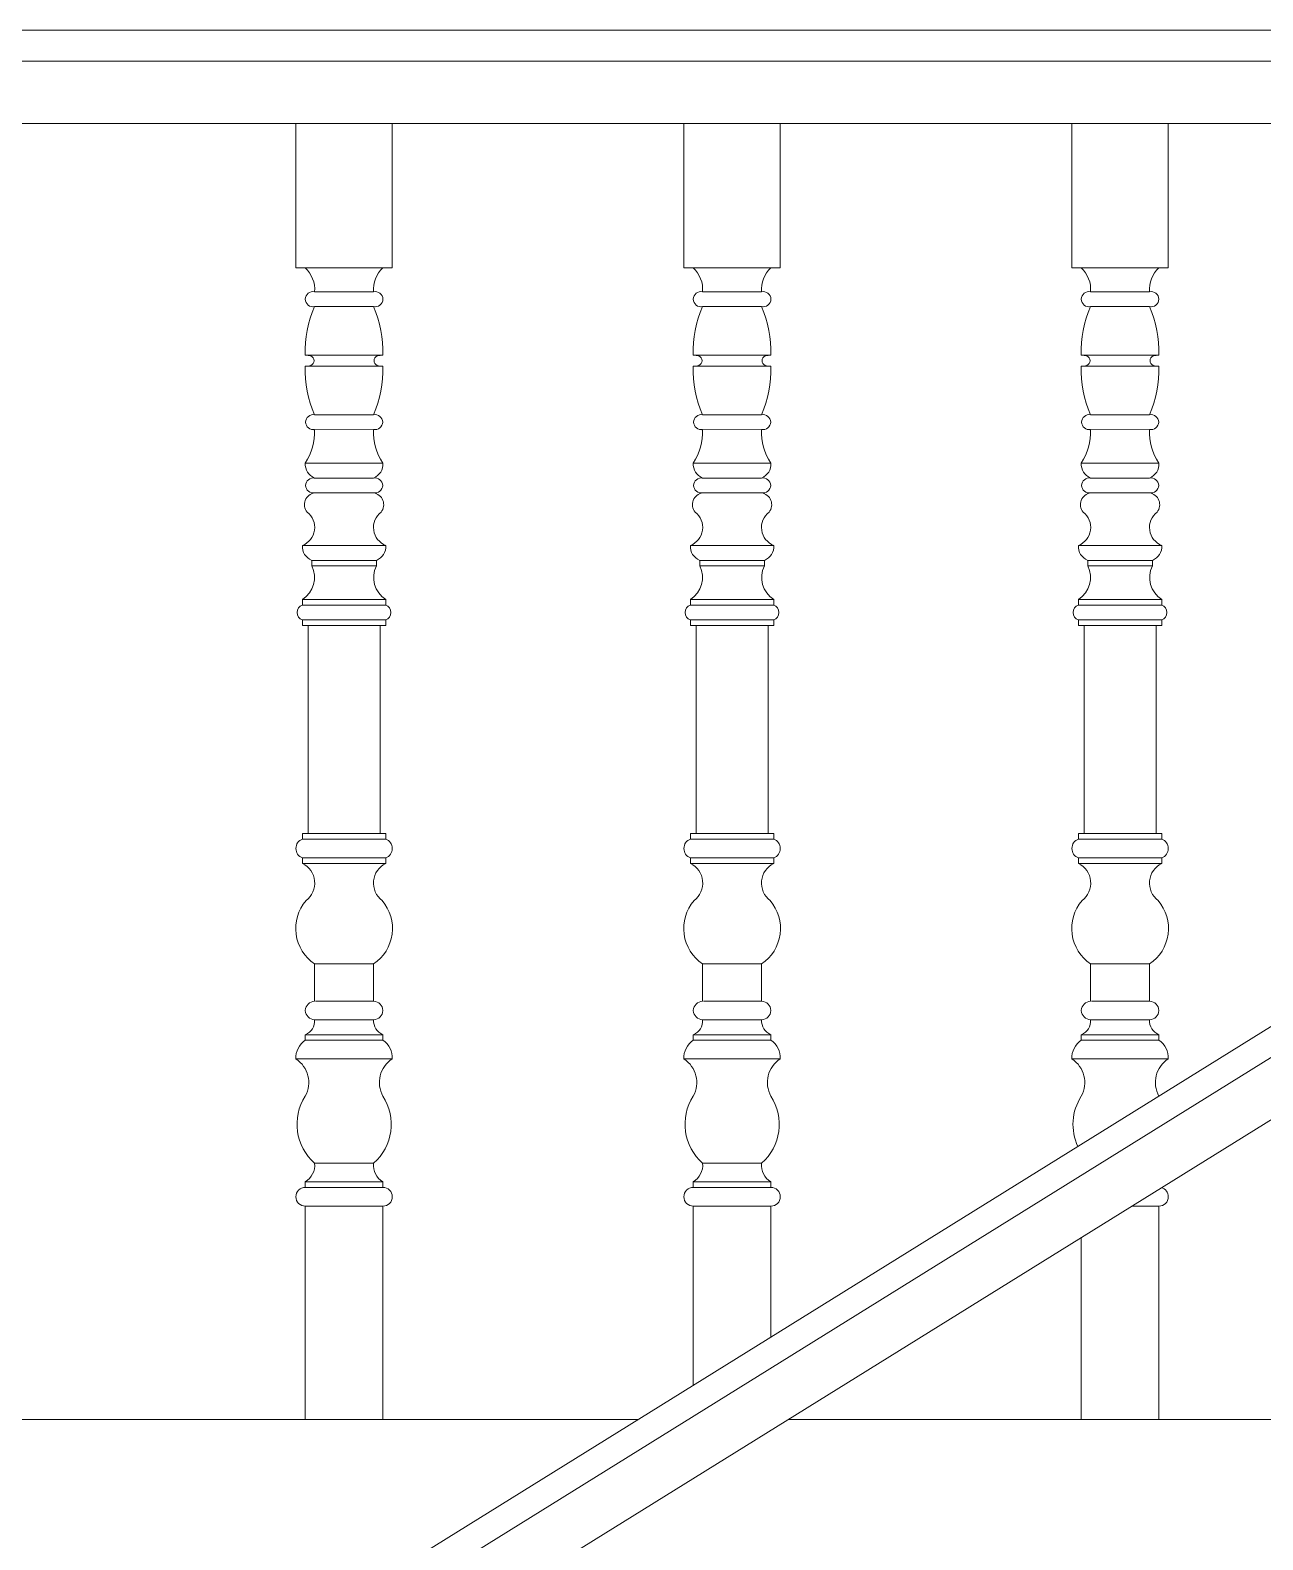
# Model space of a CAD drawing. Extents: x 775040 to 808375, y 4159409 to 4163651.
# Drawn here: x 792594 to 792673.4, y 4160553.4 to 4160650.6 of the extents above; entities that cross this region are included whole.
import ezdxf

# ---------------------------------------------------------------- set-up
doc = ezdxf.new("R2010")
doc.units = 0
doc.header["$MEASUREMENT"] = 0
doc.linetypes.add('ACAD_ISO07W100', pattern=[3, 0, -3])
for name, color, linetype, lineweight in [('Z_g1', 1, 'Continuous', 5), ('Z_g2', 2, 'Continuous', 9), ('Z_g3', 3, 'Continuous', 13), ('Z_izdot', 42, 'ACAD_ISO07W100', 9)]:
    doc.layers.add(name, color=color, linetype=linetype, lineweight=lineweight)

msp = doc.modelspace()

# ---------------------------------------------------------------- linework, layer by layer
at = {"layer": 'Z_g1'}
for p, q in [((792319.266, 4160650.641), (792777.308, 4160650.641)), ((792327.366, 4160371.288), (792777.308, 4160650.641)), ((792319.266, 4160648.641), (792774.087, 4160648.641)), ((792328.262, 4160369.845), (792777.308, 4160648.641)), ((792319.266, 4160644.641), (792767.308, 4160644.641)), ((792330.055, 4160366.958), (792777.308, 4160644.641))]:
    msp.add_line(p, q, dxfattribs=at)
at = {"layer": 'Z_g2'}
for p, q in [((792611.108, 4160635.328), (792611.108, 4160644.641)), ((792617.308, 4160635.328), (792617.308, 4160644.641)), ((792636.108, 4160635.328), (792636.108, 4160644.641)), ((792642.308, 4160635.328), (792642.308, 4160644.641)), ((792661.108, 4160635.328), (792661.108, 4160644.641)), ((792661.108, 4160640.033), (792661.108, 4160644.641)), ((792667.308, 4160635.328), (792667.308, 4160644.641)), ((792667.308, 4160635.328), (792667.308, 4160644.641)), ((792661.108, 4160635.328), (792661.108, 4160640.033)), ((792617.308, 4160635.328), (792611.108, 4160635.328)), ((792642.308, 4160635.328), (792636.108, 4160635.328)), ((792667.308, 4160635.328), (792661.108, 4160635.328)), ((792667.308, 4160635.328), (792661.108, 4160635.328)), ((792616.108, 4160633.791), (792612.308, 4160633.791)), ((792641.108, 4160633.791), (792637.308, 4160633.791)), ((792666.108, 4160633.791), (792662.308, 4160633.791)), ((792666.108, 4160633.791), (792662.308, 4160633.791)), ((792616.108, 4160632.831), (792612.308, 4160632.831)), ((792641.108, 4160632.831), (792637.308, 4160632.831)), ((792666.108, 4160632.831), (792662.308, 4160632.831)), ((792666.108, 4160632.831), (792662.308, 4160632.831)), ((792616.708, 4160629.711), (792611.708, 4160629.711)), ((792641.708, 4160629.711), (792636.708, 4160629.711)), ((792666.708, 4160629.711), (792661.708, 4160629.711)), ((792666.708, 4160629.711), (792661.708, 4160629.711)), ((792616.708, 4160628.991), (792611.708, 4160628.991)), ((792641.708, 4160628.991), (792636.708, 4160628.991)), ((792666.708, 4160628.991), (792661.708, 4160628.991)), ((792666.708, 4160628.991), (792661.708, 4160628.991)), ((792616.108, 4160625.871), (792612.308, 4160625.871)), ((792641.108, 4160625.871), (792637.308, 4160625.871)), ((792666.108, 4160625.871), (792662.308, 4160625.871)), ((792666.108, 4160625.871), (792662.308, 4160625.871)), ((792616.108, 4160624.911), (792612.239, 4160624.907)), ((792641.108, 4160624.911), (792637.239, 4160624.907)), ((792666.108, 4160624.911), (792662.239, 4160624.907)), ((792666.108, 4160624.911), (792662.239, 4160624.907)), ((792616.708, 4160622.751), (792611.708, 4160622.751)), ((792641.708, 4160622.751), (792636.708, 4160622.751)), ((792666.708, 4160622.751), (792661.708, 4160622.751)), ((792666.708, 4160622.751), (792661.708, 4160622.751)), ((792615.632, 4160621.791), (792612.308, 4160621.791)), ((792616.108, 4160621.791), (792615.632, 4160621.791)), ((792640.632, 4160621.791), (792637.308, 4160621.791)), ((792641.108, 4160621.791), (792640.632, 4160621.791)), ((792665.632, 4160621.791), (792662.308, 4160621.791)), ((792665.632, 4160621.791), (792662.308, 4160621.791)), ((792666.108, 4160621.791), (792665.632, 4160621.791)), ((792666.108, 4160621.791), (792665.632, 4160621.791)), ((792616.108, 4160620.831), (792612.308, 4160620.831)), ((792641.108, 4160620.831), (792637.308, 4160620.831)), ((792666.108, 4160620.831), (792662.308, 4160620.831)), ((792666.108, 4160620.831), (792662.308, 4160620.831)), ((792616.891, 4160617.449), (792611.525, 4160617.449)), ((792612.125, 4160616.489), (792612.125, 4160616.129)), ((792616.291, 4160616.489), (792612.125, 4160616.489)), ((792616.291, 4160616.489), (792616.291, 4160616.129)), ((792641.891, 4160617.449), (792636.525, 4160617.449)), ((792637.125, 4160616.489), (792637.125, 4160616.129)), ((792641.291, 4160616.489), (792637.125, 4160616.489)), ((792641.291, 4160616.489), (792641.291, 4160616.129)), ((792666.891, 4160617.449), (792661.525, 4160617.449)), ((792666.891, 4160617.449), (792661.525, 4160617.449)), ((792662.125, 4160616.489), (792662.125, 4160616.129)), ((792666.291, 4160616.489), (792662.125, 4160616.489)), ((792662.125, 4160616.489), (792662.125, 4160616.129)), ((792666.291, 4160616.489), (792662.125, 4160616.489)), ((792666.291, 4160616.489), (792666.291, 4160616.129)), ((792666.291, 4160616.489), (792666.291, 4160616.129)), ((792616.291, 4160616.129), (792612.125, 4160616.129)), ((792641.291, 4160616.129), (792637.125, 4160616.129)), ((792666.291, 4160616.129), (792662.125, 4160616.129)), ((792666.291, 4160616.129), (792662.125, 4160616.129)), ((792611.525, 4160613.969), (792611.525, 4160613.609)), ((792616.891, 4160613.969), (792611.525, 4160613.969)), ((792616.891, 4160613.609), (792611.525, 4160613.609)), ((792616.891, 4160613.969), (792616.891, 4160613.609)), ((792636.525, 4160613.969), (792636.525, 4160613.609)), ((792641.891, 4160613.969), (792636.525, 4160613.969)), ((792641.891, 4160613.609), (792636.525, 4160613.609)), ((792641.891, 4160613.969), (792641.891, 4160613.609)), ((792661.525, 4160613.969), (792661.525, 4160613.609)), ((792666.891, 4160613.969), (792661.525, 4160613.969)), ((792661.525, 4160613.969), (792661.525, 4160613.609)), ((792666.891, 4160613.969), (792661.525, 4160613.969)), ((792666.891, 4160613.609), (792661.525, 4160613.609)), ((792666.891, 4160613.609), (792661.525, 4160613.609)), ((792666.891, 4160613.969), (792666.891, 4160613.609)), ((792666.891, 4160613.969), (792666.891, 4160613.609)), ((792611.525, 4160612.649), (792611.525, 4160612.289)), ((792616.891, 4160612.649), (792611.525, 4160612.649)), ((792616.891, 4160612.649), (792616.891, 4160612.289)), ((792636.525, 4160612.649), (792636.525, 4160612.289)), ((792641.891, 4160612.649), (792636.525, 4160612.649)), ((792641.891, 4160612.649), (792641.891, 4160612.289)), ((792661.525, 4160612.649), (792661.525, 4160612.289)), ((792666.891, 4160612.649), (792661.525, 4160612.649)), ((792661.525, 4160612.649), (792661.525, 4160612.289)), ((792666.891, 4160612.649), (792661.525, 4160612.649)), ((792666.891, 4160612.649), (792666.891, 4160612.289)), ((792666.891, 4160612.649), (792666.891, 4160612.289)), ((792611.525, 4160612.289), (792611.885, 4160612.289)), ((792611.885, 4160612.289), (792611.885, 4160598.889)), ((792616.531, 4160612.289), (792611.885, 4160612.289)), ((792616.891, 4160612.289), (792616.531, 4160612.289)), ((792616.531, 4160612.289), (792616.531, 4160598.889)), ((792636.525, 4160612.289), (792636.885, 4160612.289)), ((792636.885, 4160612.289), (792636.885, 4160598.889)), ((792641.531, 4160612.289), (792636.885, 4160612.289)), ((792641.891, 4160612.289), (792641.531, 4160612.289)), ((792641.531, 4160612.289), (792641.531, 4160598.889)), ((792661.525, 4160612.289), (792661.885, 4160612.289)), ((792661.525, 4160612.289), (792661.885, 4160612.289)), ((792661.885, 4160612.289), (792661.885, 4160598.889)), ((792666.531, 4160612.289), (792661.885, 4160612.289)), ((792661.885, 4160612.289), (792661.885, 4160598.889)), ((792666.531, 4160612.289), (792661.885, 4160612.289)), ((792666.891, 4160612.289), (792666.531, 4160612.289)), ((792666.531, 4160612.289), (792666.531, 4160598.889)), ((792666.891, 4160612.289), (792666.531, 4160612.289)), ((792666.531, 4160612.289), (792666.531, 4160598.889)), ((792611.885, 4160598.889), (792611.525, 4160598.889)), ((792611.525, 4160598.889), (792611.525, 4160598.529)), ((792616.891, 4160598.529), (792611.525, 4160598.529)), ((792616.531, 4160598.889), (792611.885, 4160598.889)), ((792616.531, 4160598.889), (792616.891, 4160598.889)), ((792616.891, 4160598.889), (792616.891, 4160598.529)), ((792636.885, 4160598.889), (792636.525, 4160598.889)), ((792636.525, 4160598.889), (792636.525, 4160598.529)), ((792641.891, 4160598.529), (792636.525, 4160598.529)), ((792641.531, 4160598.889), (792636.885, 4160598.889)), ((792641.531, 4160598.889), (792641.891, 4160598.889)), ((792641.891, 4160598.889), (792641.891, 4160598.529)), ((792661.885, 4160598.889), (792661.525, 4160598.889)), ((792661.525, 4160598.889), (792661.525, 4160598.529)), ((792661.885, 4160598.889), (792661.525, 4160598.889)), ((792661.525, 4160598.889), (792661.525, 4160598.529)), ((792666.891, 4160598.529), (792661.525, 4160598.529)), ((792666.891, 4160598.529), (792661.525, 4160598.529)), ((792666.531, 4160598.889), (792661.885, 4160598.889)), ((792666.531, 4160598.889), (792661.885, 4160598.889)), ((792666.531, 4160598.889), (792666.891, 4160598.889)), ((792666.531, 4160598.889), (792666.891, 4160598.889)), ((792666.891, 4160598.889), (792666.891, 4160598.529)), ((792666.891, 4160598.889), (792666.891, 4160598.529)), ((792611.525, 4160597.329), (792611.525, 4160596.969)), ((792616.891, 4160597.329), (792611.525, 4160597.329)), ((792616.891, 4160597.329), (792616.891, 4160596.969)), ((792636.525, 4160597.329), (792636.525, 4160596.969)), ((792641.891, 4160597.329), (792636.525, 4160597.329)), ((792641.891, 4160597.329), (792641.891, 4160596.969)), ((792661.525, 4160597.329), (792661.525, 4160596.969)), ((792666.891, 4160597.329), (792661.525, 4160597.329)), ((792661.525, 4160597.329), (792661.525, 4160596.969)), ((792666.891, 4160597.329), (792661.525, 4160597.329)), ((792666.891, 4160597.329), (792666.891, 4160596.969)), ((792666.891, 4160597.329), (792666.891, 4160596.969)), ((792616.891, 4160596.969), (792611.525, 4160596.969)), ((792641.891, 4160596.969), (792636.525, 4160596.969)), ((792666.891, 4160596.969), (792661.525, 4160596.969)), ((792666.891, 4160596.969), (792661.525, 4160596.969)), ((792612.308, 4160590.489), (792612.308, 4160588.089)), ((792616.108, 4160590.489), (792612.308, 4160590.489)), ((792616.108, 4160590.489), (792616.108, 4160588.089)), ((792637.308, 4160590.489), (792637.308, 4160588.089)), ((792641.108, 4160590.489), (792637.308, 4160590.489)), ((792641.108, 4160590.489), (792641.108, 4160588.089)), ((792662.308, 4160590.489), (792662.308, 4160588.089)), ((792666.108, 4160590.489), (792662.308, 4160590.489)), ((792662.308, 4160590.489), (792662.308, 4160588.089)), ((792666.108, 4160590.489), (792662.308, 4160590.489)), ((792666.108, 4160590.489), (792666.108, 4160588.089)), ((792666.108, 4160590.489), (792666.108, 4160588.089)), ((792616.108, 4160588.089), (792612.358, 4160588.089)), ((792641.108, 4160588.089), (792637.358, 4160588.089)), ((792666.108, 4160588.089), (792662.358, 4160588.089)), ((792666.108, 4160588.089), (792662.358, 4160588.089)), ((792616.108, 4160586.889), (792612.308, 4160586.889)), ((792641.108, 4160586.889), (792637.308, 4160586.889)), ((792666.108, 4160586.889), (792662.308, 4160586.889)), ((792666.108, 4160586.889), (792662.308, 4160586.889)), ((792611.708, 4160585.929), (792611.708, 4160585.569)), ((792616.708, 4160585.929), (792611.708, 4160585.929)), ((792611.708, 4160585.569), (792616.708, 4160585.569)), ((792616.708, 4160585.929), (792616.708, 4160585.569)), ((792636.708, 4160585.929), (792636.708, 4160585.569)), ((792641.708, 4160585.929), (792636.708, 4160585.929)), ((792636.708, 4160585.569), (792641.708, 4160585.569)), ((792641.708, 4160585.929), (792641.708, 4160585.569)), ((792661.708, 4160585.929), (792661.708, 4160585.569)), ((792666.708, 4160585.929), (792661.708, 4160585.929)), ((792661.708, 4160585.929), (792661.708, 4160585.569)), ((792666.708, 4160585.929), (792661.708, 4160585.929)), ((792661.708, 4160585.569), (792666.708, 4160585.569)), ((792661.708, 4160585.569), (792666.708, 4160585.569)), ((792666.708, 4160585.929), (792666.708, 4160585.569)), ((792666.708, 4160585.929), (792666.708, 4160585.569)), ((792617.308, 4160584.369), (792611.108, 4160584.369)), ((792642.308, 4160584.369), (792636.108, 4160584.369)), ((792667.308, 4160584.369), (792661.108, 4160584.369)), ((792667.308, 4160584.369), (792661.108, 4160584.369)), ((792616.108, 4160577.649), (792612.308, 4160577.649)), ((792641.108, 4160577.649), (792637.308, 4160577.649)), ((792611.708, 4160576.449), (792611.708, 4160576.089)), ((792611.708, 4160576.449), (792616.708, 4160576.449)), ((792616.708, 4160576.089), (792611.708, 4160576.089)), ((792616.708, 4160576.449), (792616.708, 4160576.089)), ((792636.708, 4160576.449), (792636.708, 4160576.089)), ((792636.708, 4160576.449), (792641.708, 4160576.449)), ((792641.708, 4160576.089), (792636.708, 4160576.089)), ((792641.708, 4160576.449), (792641.708, 4160576.089)), ((792611.708, 4160574.889), (792611.708, 4160561.141)), ((792611.708, 4160574.889), (792616.708, 4160574.889)), ((792616.708, 4160574.889), (792616.708, 4160561.141)), ((792636.708, 4160574.889), (792636.708, 4160563.348)), ((792636.708, 4160574.889), (792641.708, 4160574.889)), ((792641.708, 4160574.889), (792641.708, 4160566.452)), ((792664.96, 4160574.889), (792666.708, 4160574.889)), ((792664.96, 4160574.889), (792666.708, 4160574.889)), ((792666.708, 4160574.889), (792666.708, 4160561.141)), ((792666.708, 4160574.889), (792666.708, 4160561.141)), ((792661.708, 4160572.869), (792661.708, 4160561.141)), ((792661.708, 4160572.869), (792661.708, 4160561.141))]:
    msp.add_line(p, q, dxfattribs=at)
for centre, radius, start, end in [((792610.391, 4160633.928), 1.922, 355.91568, 46.74364), ((792618.025, 4160633.928), 1.922, 133.25636, 184.08432), ((792635.391, 4160633.928), 1.922, 355.91568, 46.74364), ((792643.025, 4160633.928), 1.922, 133.25636, 184.08432), ((792660.391, 4160633.928), 1.922, 355.91568, 46.74364), ((792660.391, 4160633.928), 1.922, 355.91568, 46.74364), ((792668.025, 4160633.928), 1.922, 133.25636, 184.08432), ((792668.025, 4160633.928), 1.922, 133.25636, 184.08432), ((792612.21, 4160633.298), 0.502, 78.77246, 178.54715), ((792612.21, 4160633.324), 0.502, 181.45285, 281.22754), ((792616.206, 4160633.298), 0.502, 1.45285, 101.22754), ((792616.206, 4160633.324), 0.502, 258.77246, 358.54715), ((792637.21, 4160633.298), 0.502, 78.77246, 178.54715), ((792637.21, 4160633.324), 0.502, 181.45285, 281.22754), ((792641.206, 4160633.298), 0.502, 1.45285, 101.22754), ((792641.206, 4160633.324), 0.502, 258.77246, 358.54715), ((792662.21, 4160633.298), 0.502, 78.77246, 178.54715), ((792662.21, 4160633.298), 0.502, 78.77246, 178.54715), ((792662.21, 4160633.324), 0.502, 181.45285, 281.22754), ((792662.21, 4160633.324), 0.502, 181.45285, 281.22754), ((792666.206, 4160633.298), 0.502, 1.45285, 101.22754), ((792666.206, 4160633.298), 0.502, 1.45285, 101.22754), ((792666.206, 4160633.324), 0.502, 258.77246, 358.54715), ((792666.206, 4160633.324), 0.502, 258.77246, 358.54715), ((792618.759, 4160629.973), 7.056, 156.10422, 182.12473), ((792609.656, 4160629.973), 7.056, 357.87527, 23.89578), ((792643.759, 4160629.973), 7.056, 156.10422, 182.12473), ((792634.656, 4160629.973), 7.056, 357.87527, 23.89578), ((792668.759, 4160629.973), 7.056, 156.10422, 182.12473), ((792668.759, 4160629.973), 7.056, 156.10422, 182.12473), ((792659.656, 4160629.973), 7.056, 357.87527, 23.89578), ((792659.656, 4160629.973), 7.056, 357.87527, 23.89578), ((792611.695, 4160628.451), 1.26, 72.61189, 89.40229), ((792611.965, 4160629.357), 0.315, 358.91004, 70.28179), ((792611.965, 4160629.345), 0.315, 289.71821, 1.08996), ((792616.451, 4160629.357), 0.315, 109.71821, 181.08996), ((792616.451, 4160629.345), 0.315, 178.91004, 250.28179), ((792616.721, 4160628.451), 1.26, 90.59771, 107.38811), ((792636.695, 4160628.451), 1.26, 72.61189, 89.40229), ((792636.965, 4160629.357), 0.315, 358.91004, 70.28179), ((792636.965, 4160629.345), 0.315, 289.71821, 1.08996), ((792641.451, 4160629.357), 0.315, 109.71821, 181.08996), ((792641.451, 4160629.345), 0.315, 178.91004, 250.28179), ((792641.721, 4160628.451), 1.26, 90.59771, 107.38811), ((792661.695, 4160628.451), 1.26, 72.61189, 89.40229), ((792661.695, 4160628.451), 1.26, 72.61189, 89.40229), ((792661.965, 4160629.357), 0.315, 358.91004, 70.28179), ((792661.965, 4160629.357), 0.315, 358.91004, 70.28179), ((792661.965, 4160629.345), 0.315, 289.71821, 1.08996), ((792661.965, 4160629.345), 0.315, 289.71821, 1.08996), ((792666.451, 4160629.357), 0.315, 109.71821, 181.08996), ((792666.451, 4160629.357), 0.315, 109.71821, 181.08996), ((792666.451, 4160629.345), 0.315, 178.91004, 250.28179), ((792666.451, 4160629.345), 0.315, 178.91004, 250.28179), ((792666.721, 4160628.451), 1.26, 90.59771, 107.38811), ((792666.721, 4160628.451), 1.26, 90.59771, 107.38811), ((792618.759, 4160628.73), 7.056, 177.87527, 203.89578), ((792611.695, 4160630.252), 1.26, 270.59771, 287.38811), ((792609.656, 4160628.73), 7.056, 336.10422, 2.12473), ((792616.721, 4160630.252), 1.26, 252.61189, 269.40229), ((792643.759, 4160628.73), 7.056, 177.87527, 203.89578), ((792636.695, 4160630.252), 1.26, 270.59771, 287.38811), ((792634.656, 4160628.73), 7.056, 336.10422, 2.12473), ((792641.721, 4160630.252), 1.26, 252.61189, 269.40229), ((792668.759, 4160628.73), 7.056, 177.87527, 203.89578), ((792668.759, 4160628.73), 7.056, 177.87527, 203.89578), ((792661.695, 4160630.252), 1.26, 270.59771, 287.38811), ((792661.695, 4160630.252), 1.26, 270.59771, 287.38811), ((792659.656, 4160628.73), 7.056, 336.10422, 2.12473), ((792659.656, 4160628.73), 7.056, 336.10422, 2.12473), ((792666.721, 4160630.252), 1.26, 252.61189, 269.40229), ((792666.721, 4160630.252), 1.26, 252.61189, 269.40229), ((792612.238, 4160625.356), 0.52, 82.29855, 176.09752), ((792612.238, 4160625.427), 0.52, 183.90248, 277.70145), ((792616.178, 4160625.356), 0.52, 3.90248, 97.70145), ((792616.178, 4160625.427), 0.52, 262.29855, 356.09752), ((792637.238, 4160625.356), 0.52, 82.29855, 176.09752), ((792637.238, 4160625.427), 0.52, 183.90248, 277.70145), ((792641.178, 4160625.356), 0.52, 3.90248, 97.70145), ((792641.178, 4160625.427), 0.52, 262.29855, 356.09752), ((792662.238, 4160625.356), 0.52, 82.29855, 176.09752), ((792662.238, 4160625.356), 0.52, 82.29855, 176.09752), ((792662.238, 4160625.427), 0.52, 183.90248, 277.70145), ((792662.238, 4160625.427), 0.52, 183.90248, 277.70145), ((792666.178, 4160625.356), 0.52, 3.90248, 97.70145), ((792666.178, 4160625.356), 0.52, 3.90248, 97.70145), ((792666.178, 4160625.427), 0.52, 262.29855, 356.09752), ((792666.178, 4160625.427), 0.52, 262.29855, 356.09752), ((792608.594, 4160624.779), 3.716, 326.91932, 2.03246), ((792619.821, 4160624.779), 3.716, 177.96754, 213.08068), ((792633.594, 4160624.779), 3.716, 326.91932, 2.03246), ((792644.821, 4160624.779), 3.716, 177.96754, 213.08068), ((792658.594, 4160624.779), 3.716, 326.91932, 2.03246), ((792658.594, 4160624.779), 3.716, 326.91932, 2.03246), ((792669.821, 4160624.779), 3.716, 177.96754, 213.08068), ((792669.821, 4160624.779), 3.716, 177.96754, 213.08068), ((792612.659, 4160622.678), 0.954, 175.59666, 248.41411), ((792615.757, 4160622.678), 0.954, 291.58589, 4.40334), ((792637.659, 4160622.678), 0.954, 175.59666, 248.41411), ((792640.757, 4160622.678), 0.954, 291.58589, 4.40334), ((792662.659, 4160622.678), 0.954, 175.59666, 248.41411), ((792662.659, 4160622.678), 0.954, 175.59666, 248.41411), ((792665.757, 4160622.678), 0.954, 291.58589, 4.40334), ((792665.757, 4160622.678), 0.954, 291.58589, 4.40334), ((792612.238, 4160621.276), 0.52, 82.29855, 176.09752), ((792616.178, 4160621.276), 0.52, 3.90248, 97.70145), ((792637.238, 4160621.276), 0.52, 82.29855, 176.09752), ((792641.178, 4160621.276), 0.52, 3.90248, 97.70145), ((792662.238, 4160621.276), 0.52, 82.29855, 176.09752), ((792662.238, 4160621.276), 0.52, 82.29855, 176.09752), ((792666.178, 4160621.276), 0.52, 3.90248, 97.70145), ((792666.178, 4160621.276), 0.52, 3.90248, 97.70145), ((792612.415, 4160620.079), 0.759, 98.12698, 219.28659), ((792612.238, 4160621.347), 0.52, 183.90248, 277.70145), ((792616.178, 4160621.347), 0.52, 262.29855, 356.09752), ((792616.001, 4160620.079), 0.759, 320.71341, 81.87302), ((792637.415, 4160620.079), 0.759, 98.12698, 219.28659), ((792637.238, 4160621.347), 0.52, 183.90248, 277.70145), ((792641.178, 4160621.347), 0.52, 262.29855, 356.09752), ((792641.001, 4160620.079), 0.759, 320.71341, 81.87302), ((792662.415, 4160620.079), 0.759, 98.12698, 219.28659), ((792662.415, 4160620.079), 0.759, 98.12698, 219.28659), ((792662.238, 4160621.347), 0.52, 183.90248, 277.70145), ((792662.238, 4160621.347), 0.52, 183.90248, 277.70145), ((792666.178, 4160621.347), 0.52, 262.29855, 356.09752), ((792666.178, 4160621.347), 0.52, 262.29855, 356.09752), ((792666.001, 4160620.079), 0.759, 320.71341, 81.87302), ((792666.001, 4160620.079), 0.759, 320.71341, 81.87302), ((792611.066, 4160618.609), 1.248, 291.55476, 52.40804), ((792617.35, 4160618.609), 1.248, 127.59196, 248.44524), ((792636.066, 4160618.609), 1.248, 291.55476, 52.40804), ((792642.35, 4160618.609), 1.248, 127.59196, 248.44524), ((792661.066, 4160618.609), 1.248, 291.55476, 52.40804), ((792661.066, 4160618.609), 1.248, 291.55476, 52.40804), ((792667.35, 4160618.609), 1.248, 127.59196, 248.44524), ((792667.35, 4160618.609), 1.248, 127.59196, 248.44524), ((792612.475, 4160617.375), 0.954, 175.59666, 248.41411), ((792615.94, 4160617.375), 0.954, 291.58589, 4.40334), ((792637.475, 4160617.375), 0.954, 175.59666, 248.41411), ((792640.94, 4160617.375), 0.954, 291.58589, 4.40334), ((792662.475, 4160617.375), 0.954, 175.59666, 248.41411), ((792662.475, 4160617.375), 0.954, 175.59666, 248.41411), ((792665.94, 4160617.375), 0.954, 291.58589, 4.40334), ((792665.94, 4160617.375), 0.954, 291.58589, 4.40334), ((792610.635, 4160615.379), 1.667, 302.23172, 26.72006), ((792617.78, 4160615.379), 1.667, 153.27994, 237.76828), ((792635.635, 4160615.379), 1.667, 302.23172, 26.72006), ((792642.78, 4160615.379), 1.667, 153.27994, 237.76828), ((792660.635, 4160615.379), 1.667, 302.23172, 26.72006), ((792660.635, 4160615.379), 1.667, 302.23172, 26.72006), ((792667.78, 4160615.379), 1.667, 153.27994, 237.76828), ((792667.78, 4160615.379), 1.667, 153.27994, 237.76828), ((792611.695, 4160613.129), 0.509, 109.58979, 250.41021), ((792616.72, 4160613.129), 0.509, 289.58979, 70.41021), ((792636.695, 4160613.129), 0.509, 109.58979, 250.41021), ((792641.72, 4160613.129), 0.509, 289.58979, 70.41021), ((792661.695, 4160613.129), 0.509, 109.58979, 250.41021), ((792661.695, 4160613.129), 0.509, 109.58979, 250.41021), ((792666.72, 4160613.129), 0.509, 289.58979, 70.41021), ((792666.72, 4160613.129), 0.509, 289.58979, 70.41021), ((792611.706, 4160597.958), 0.599, 107.64558, 182.79541), ((792616.71, 4160597.958), 0.599, 357.20459, 72.35442), ((792636.706, 4160597.958), 0.599, 107.64558, 182.79541), ((792641.71, 4160597.958), 0.599, 357.20459, 72.35442), ((792661.706, 4160597.958), 0.599, 107.64558, 182.79541), ((792661.706, 4160597.958), 0.599, 107.64558, 182.79541), ((792666.71, 4160597.958), 0.599, 357.20459, 72.35442), ((792666.71, 4160597.958), 0.599, 357.20459, 72.35442), ((792611.706, 4160597.899), 0.599, 177.20459, 252.35442), ((792616.71, 4160597.899), 0.599, 287.64558, 2.79541), ((792636.706, 4160597.899), 0.599, 177.20459, 252.35442), ((792641.71, 4160597.899), 0.599, 287.64558, 2.79541), ((792661.706, 4160597.899), 0.599, 177.20459, 252.35442), ((792661.706, 4160597.899), 0.599, 177.20459, 252.35442), ((792666.71, 4160597.899), 0.599, 287.64558, 2.79541), ((792666.71, 4160597.899), 0.599, 287.64558, 2.79541), ((792610.897, 4160595.698), 1.418, 307.23028, 63.70978), ((792617.519, 4160595.698), 1.418, 116.29022, 232.76972), ((792635.897, 4160595.698), 1.418, 307.23028, 63.70978), ((792642.519, 4160595.698), 1.418, 116.29022, 232.76972), ((792660.897, 4160595.698), 1.418, 307.23028, 63.70978), ((792660.897, 4160595.698), 1.418, 307.23028, 63.70978), ((792667.519, 4160595.698), 1.418, 116.29022, 232.76972), ((792667.519, 4160595.698), 1.418, 116.29022, 232.76972), ((792613.845, 4160592.775), 2.755, 139.36091, 236.08992), ((792614.571, 4160592.775), 2.755, 303.91008, 40.63909), ((792638.845, 4160592.775), 2.755, 139.36091, 236.08992), ((792639.571, 4160592.775), 2.755, 303.91008, 40.63909), ((792663.845, 4160592.775), 2.755, 139.36091, 236.08992), ((792663.845, 4160592.775), 2.755, 139.36091, 236.08992), ((792664.571, 4160592.775), 2.755, 303.91008, 40.63909), ((792664.571, 4160592.775), 2.755, 303.91008, 40.63909), ((792612.333, 4160587.464), 0.625, 92.28199, 177.71801), ((792612.333, 4160587.514), 0.625, 182.28199, 267.71801), ((792616.083, 4160587.464), 0.625, 2.28199, 87.71801), ((792616.083, 4160587.514), 0.625, 272.28199, 357.71801), ((792637.333, 4160587.464), 0.625, 92.28199, 177.71801), ((792637.333, 4160587.514), 0.625, 182.28199, 267.71801), ((792641.083, 4160587.464), 0.625, 2.28199, 87.71801), ((792641.083, 4160587.514), 0.625, 272.28199, 357.71801), ((792662.333, 4160587.464), 0.625, 92.28199, 177.71801), ((792662.333, 4160587.464), 0.625, 92.28199, 177.71801), ((792662.333, 4160587.514), 0.625, 182.28199, 267.71801), ((792662.333, 4160587.514), 0.625, 182.28199, 267.71801), ((792666.083, 4160587.464), 0.625, 2.28199, 87.71801), ((792666.083, 4160587.464), 0.625, 2.28199, 87.71801), ((792666.083, 4160587.514), 0.625, 272.28199, 357.71801), ((792666.083, 4160587.514), 0.625, 272.28199, 357.71801), ((792611.346, 4160586.823), 0.965, 292.06196, 3.92727), ((792617.07, 4160586.823), 0.965, 176.07273, 247.93804), ((792636.346, 4160586.823), 0.965, 292.06196, 3.92727), ((792642.07, 4160586.823), 0.965, 176.07273, 247.93804), ((792661.346, 4160586.823), 0.965, 292.06196, 3.92727), ((792661.346, 4160586.823), 0.965, 292.06196, 3.92727), ((792667.07, 4160586.823), 0.965, 176.07273, 247.93804), ((792667.07, 4160586.823), 0.965, 176.07273, 247.93804), ((792612.399, 4160584.473), 1.295, 122.24202, 184.62788), ((792616.017, 4160584.473), 1.295, 355.37212, 57.75798), ((792637.399, 4160584.473), 1.295, 122.24202, 184.62788), ((792641.017, 4160584.473), 1.295, 355.37212, 57.75798), ((792662.399, 4160584.473), 1.295, 122.24202, 184.62788), ((792662.399, 4160584.473), 1.295, 122.24202, 184.62788), ((792666.017, 4160584.473), 1.295, 355.37212, 57.75798), ((792666.017, 4160584.473), 1.295, 355.37212, 57.75798), ((792610.114, 4160582.845), 1.819, 331.19203, 56.88046), ((792618.302, 4160582.845), 1.819, 123.11954, 208.80797), ((792635.114, 4160582.845), 1.819, 331.19203, 56.88046), ((792643.302, 4160582.845), 1.819, 123.11954, 208.80797), ((792660.114, 4160582.845), 1.819, 331.19203, 56.88046), ((792660.114, 4160582.845), 1.819, 331.19203, 56.88046), ((792668.302, 4160582.845), 1.819, 123.11954, 208.80797), ((792668.302, 4160582.845), 1.819, 123.11954, 208.80797), ((792614.509, 4160580.156), 3.337, 147.09609, 228.71824), ((792613.906, 4160580.156), 3.337, 311.28176, 32.90391), ((792639.509, 4160580.156), 3.337, 147.09609, 228.71824), ((792638.906, 4160580.156), 3.337, 311.28176, 32.90391), ((792664.509, 4160580.156), 3.337, 147.09609, 205.21744), ((792664.509, 4160580.156), 3.337, 147.09609, 205.21744), ((792611.043, 4160577.531), 1.271, 301.56954, 5.30036), ((792617.373, 4160577.531), 1.271, 174.69964, 238.43046), ((792636.043, 4160577.531), 1.271, 301.56954, 5.30036), ((792642.373, 4160577.531), 1.271, 174.69964, 238.43046), ((792611.679, 4160575.517), 0.572, 87.1362, 182.8638), ((792616.736, 4160575.517), 0.572, 357.1362, 92.8638), ((792636.679, 4160575.517), 0.572, 87.1362, 182.8638), ((792641.736, 4160575.517), 0.572, 357.1362, 92.8638), ((792666.736, 4160575.517), 0.572, 357.1362, 76.59572), ((792666.736, 4160575.517), 0.572, 357.1362, 76.59572), ((792611.693, 4160575.473), 0.585, 178.50037, 271.49963), ((792616.723, 4160575.473), 0.585, 268.50037, 1.49963), ((792636.693, 4160575.473), 0.585, 178.50037, 271.49963), ((792641.723, 4160575.473), 0.585, 268.50037, 1.49963), ((792666.723, 4160575.473), 0.585, 268.50037, 1.49963), ((792666.723, 4160575.473), 0.585, 268.50037, 1.49963)]:
    msp.add_arc(centre, radius, start, end, dxfattribs=at)
at = {"layer": 'Z_g3', "linetype": 'Continuous'}
for p, q in [((792633.154, 4160561.141), (790714.418, 4160561.141)), ((792336.306, 4160561.141), (792633.154, 4160561.141)), ((792642.818, 4160561.141), (792777.866, 4160561.141))]:
    msp.add_line(p, q, dxfattribs=at)
at = {"layer": 'Z_izdot'}
msp.add_line((797361.9, 4160561.141), (792642.818, 4160561.141), dxfattribs=at)

doc.saveas('drawing.dxf')
